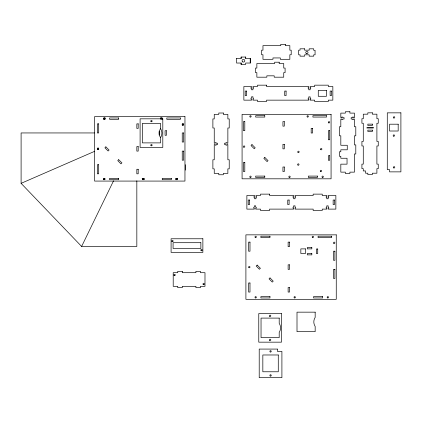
<?xml version="1.0" encoding="UTF-8"?>
<svg xmlns="http://www.w3.org/2000/svg" width="422" height="422" viewBox="0 0 422 422"><rect width="100%" height="100%" fill="white"/><g stroke="black" fill="none" stroke-linecap="round" stroke-linejoin="round"><path stroke-width="0.63" d="M94.491 132.946L21.1 132.946L21.1 183.343L81.62 246.453L113.539 180.832M21.1 183.343L94.639 151.319M236.584 58.405L241.157 58.405L241.12 57.044L245.72 57.044L245.72 58.405M245.657 57.044L245.657 58.405L250.278 58.405L250.278 63.036L245.657 63.036L245.694 64.402L241.12 64.402L241.157 63.036L236.584 63.036L236.615 58.405M160.307 117.965L162.259 117.965L162.259 119.326M103.422 178.348L104.783 178.348L104.783 179.709L103.422 179.709M142.145 178.348L144.097 178.348L144.097 179.709L142.736 179.709L142.736 178.348M81.62 246.453L136.833 246.453L136.833 180.843M250.246 58.405L250.246 63.036M241.157 57.044L241.157 58.405M241.12 63.036L241.12 64.402M185.3 164.691L185.3 170.14M183.596 125.228L183.596 123.868L182.235 123.868L182.235 125.228M160.893 117.965L160.893 119.326M160.534 128.589L160.534 123.366L142.372 123.366L142.372 142.889L160.534 142.889L160.534 137.667A8.25 8.25 0 0 0 160.534 128.589A8.25 8.25 0 0 0 160.534 137.667M159.168 131.189L159.168 135.066M161.236 119.236A0.68 0.68 0 0 1 161.056 118.207A0.68 0.68 0 0 1 162.095 118.207A0.68 0.68 0 0 1 161.916 119.236M105.875 146.84L104.909 147.805L108.122 151.013L109.087 150.053L105.875 146.84M118.714 159.685L117.754 160.645L120.966 163.857L121.926 162.892L118.714 159.685M251.987 144.582L251.021 145.543L254.234 148.755L255.194 147.79L251.987 144.582M264.826 157.422L263.861 158.387L267.073 161.594L268.039 160.634L264.826 157.422M257.172 265.095L256.207 266.055L259.419 269.268L260.379 268.302L257.172 265.095M270.011 277.934L269.051 278.9L272.259 282.107L273.224 281.147L270.011 277.934M285.304 44.321L280.762 44.321L280.762 45.634L262.964 45.634L262.964 50.176L261.603 50.176L261.603 54.739L262.964 54.739L262.964 59.302L272.955 59.302L272.955 57.941L280.308 57.941L280.308 59.302L289.845 59.302L289.845 54.739L291.206 54.739L291.206 50.176L289.845 50.176L289.845 45.634L285.304 45.634L285.304 44.321M304.605 48.815L300.042 48.815L300.042 50.176L298.681 50.176L298.681 54.807L300.042 54.807L300.042 56.168L304.605 56.168L304.605 54.807L309.168 54.807L309.168 56.168L313.71 56.168L313.71 54.828L315.07 54.828L315.07 50.287L313.71 50.287L313.71 48.815L309.168 48.815L309.168 50.176L304.605 50.176L304.605 48.815M279.195 62.208L274.659 62.208L274.659 63.527L256.861 63.527L256.861 68.063L255.495 68.063L255.495 72.626L256.861 72.626L256.861 77.189L266.846 77.189L266.846 75.828L274.205 75.828L274.205 77.189L283.737 77.189L283.737 72.626L285.098 72.626L285.098 68.063L283.737 68.063L283.737 63.527L279.195 63.527L279.195 62.208M266.562 85.165L257.478 85.165L257.478 86.526L252.936 86.526L252.936 87.433L253.527 87.433L253.527 88.43L252.936 88.43L252.936 89.796L251.575 89.796L251.575 88.43L250.984 88.43L250.984 87.433L251.575 87.433L251.575 86.526L243.858 86.526L243.858 100.146L251.575 100.146L251.575 99.149L250.984 99.149L250.984 98.147L251.575 98.147L251.575 96.786L252.936 96.786L252.936 98.147L253.527 98.147L253.527 99.239L252.936 99.239L252.936 100.146L257.478 100.146L257.478 101.507L266.562 101.507L266.562 100.146L308.783 100.146L308.783 99.239L308.192 99.239L308.192 98.242L308.783 98.242L308.783 96.875L310.144 96.875L310.144 98.242L310.734 98.242L310.734 99.239L310.144 99.239L310.144 100.146L314.685 100.146L314.685 101.507L328.305 101.507L328.305 100.146L332.847 100.146L332.847 86.526L328.305 86.526L328.305 85.165L314.685 85.165L314.685 86.526L310.144 86.526L310.144 87.433L310.734 87.433L310.734 88.43L310.144 88.43L310.144 89.796L308.783 89.796L308.783 88.43L308.192 88.43L308.192 87.433L308.783 87.433L308.783 86.526L266.562 86.526L266.562 85.165M326.443 90.387L318.272 90.387L318.272 96.29L326.443 96.29L326.443 90.387M246.58 91.068L245.219 91.068L245.219 95.604L246.58 95.604L246.58 91.068M286.084 91.068L284.718 91.068L284.718 95.604L286.084 95.604L286.084 91.068M331.486 91.068L330.125 91.068L330.125 95.604L331.486 95.604L331.486 91.068M349.896 111.751L345.354 111.751L345.354 113.112L340.818 113.112L340.818 117.654L341.725 117.654L341.725 117.063L342.722 117.063L342.722 117.654L344.083 117.654L344.083 119.015L342.722 119.015L342.722 119.605L341.725 119.605L341.725 119.015L340.818 119.015L340.818 126.732L339.452 126.732L339.452 135.815L340.818 135.815L340.818 145.263L347.264 145.263L347.264 149.805L340.818 149.805L340.818 151.756L339.452 151.756L339.452 156.298L340.818 156.298L340.818 158.25L347.037 158.25L347.037 164.153L340.818 164.153L340.818 172.134L345.354 172.134L345.354 173.5L349.896 173.5L349.896 172.134L354.438 172.134L354.438 153.977L355.799 153.977L355.799 144.894L354.438 144.894L354.438 135.815L355.799 135.815L355.799 126.732L354.438 126.732L354.438 119.015L353.531 119.015L353.531 119.605L352.528 119.605L352.528 119.015L351.167 119.015L351.167 117.654L352.528 117.654L352.528 117.063L353.531 117.063L353.531 117.654L354.438 117.654L354.438 113.112L349.896 113.112L349.896 111.751M372.357 112.822L367.82 112.822L367.82 114.183L363.279 114.183L363.279 118.724L361.918 118.724L361.918 123.261L363.279 123.261L363.279 141.423L361.918 141.423L361.918 145.965L363.279 145.965L363.279 164.126L361.918 164.126L361.918 168.663L363.279 168.663L363.279 170.936L365.547 170.936L365.547 173.205L367.82 173.205L367.82 174.566L372.357 174.566L372.357 173.205L376.899 173.205L376.899 168.663L378.26 168.663L378.26 164.126L376.899 164.126L376.899 145.965L378.26 145.965L378.26 141.423L376.899 141.423L376.899 123.261L378.26 123.261L378.26 118.724L376.899 118.724L376.899 114.183L372.357 114.183L372.357 112.822M400.9 112.848L387.28 112.848L387.28 169.602L389.548 169.602L389.548 171.87L400.9 171.87L400.9 112.848M223.322 113.017L218.781 113.017L218.781 114.378L214.244 114.378L214.244 118.92L212.883 118.92L212.883 127.998L214.244 127.998L214.244 143.206L215.151 143.206L215.151 142.615L216.148 142.615L216.148 143.206L217.509 143.206L217.509 144.572L216.148 144.572L216.148 145.157L215.151 145.157L215.151 144.572L214.244 144.572L214.244 159.78L212.883 159.78L212.883 168.858L214.244 168.858L214.244 173.4L218.781 173.4L218.781 174.761L223.322 174.761L223.322 173.4L227.864 173.4L227.864 168.858L229.225 168.858L229.225 159.78L227.864 159.78L227.864 144.572L226.957 144.572L226.957 145.157L225.955 145.157L225.955 144.572L224.594 144.572L224.594 143.206L225.955 143.206L225.955 142.615L226.957 142.615L226.957 143.206L227.864 143.206L227.864 127.998L229.225 127.998L229.225 118.92L227.864 118.92L227.864 114.378L223.322 114.378L223.322 113.017M331.07 114.341L242.08 114.341L242.08 178.812L331.07 178.812L331.07 114.341M264.779 115.702L255.7 115.702L255.7 117.068L264.779 117.068L264.779 115.702M326.528 115.702L312.908 115.702L312.908 117.068L326.528 117.068L326.528 115.702M184.957 116.599L94.607 116.599L94.607 181.075L184.957 181.075L184.957 116.599M105.052 117.965L103.685 117.965L103.685 119.326L105.052 119.326L105.052 117.965M118.672 117.965L109.588 117.965L109.588 119.326L118.672 119.326L118.672 117.965M180.421 117.965L166.795 117.965L166.795 119.326L180.421 119.326L180.421 117.965M162.802 118.825L140.099 118.825L140.099 147.431L162.802 147.431L162.802 118.825M244.802 121.605L243.441 121.605L243.441 130.688L244.802 130.688L244.802 121.605M284.301 121.605L282.94 121.605L282.94 126.146L284.301 126.146L284.301 121.605M98.695 123.868L97.329 123.868L97.329 132.946L98.695 132.946L98.695 123.868M138.194 123.868L136.833 123.868L136.833 128.404L138.194 128.404L138.194 123.868M372.404 124.126L367.842 124.126L367.842 125.487L372.404 125.487L372.404 124.126M398.178 124.195L389.548 124.195L389.548 131.01L398.178 131.01L398.178 124.195M373.27 127.576L366.913 127.576L366.913 128.03L373.27 128.03L373.27 127.576M312.544 128.372L311.183 128.372L311.183 133.004L312.544 133.004L312.544 128.372M372.404 130.118L367.842 130.118L367.842 131.479L372.404 131.479L372.404 130.118M166.437 130.746L165.071 130.746L165.071 135.283L166.437 135.283L166.437 130.746M329.709 130.688L328.342 130.688L328.342 139.766L329.709 139.766L329.709 130.688M183.596 132.946L182.235 132.946L182.235 142.024L183.596 142.024L183.596 132.946M284.301 144.308L282.94 144.308L282.94 148.85L284.301 148.85L284.301 144.308M138.194 146.566L136.833 146.566L136.833 151.108L138.194 151.108L138.194 146.566M98.695 148.154L97.329 148.154L97.329 149.52L98.695 149.52L98.695 148.154M183.596 151.108L182.235 151.108L182.235 160.186L183.596 160.186L183.596 151.108M329.709 155.713L328.342 155.713L328.342 160.255L329.709 160.255L329.709 155.713M244.802 162.47L243.441 162.47L243.441 171.548L244.802 171.548L244.802 162.47M98.695 164.728L97.329 164.728L97.329 173.811L98.695 173.811L98.695 164.728M284.301 167.012L282.94 167.012L282.94 171.548L284.301 171.548L284.301 167.012M138.194 169.269L136.833 169.269L136.833 173.811L138.194 173.811L138.194 169.269M264.779 176.09L255.7 176.09L255.7 177.451L264.779 177.451L264.779 176.09M317.449 176.09L308.366 176.09L308.366 177.451L317.449 177.451L317.449 176.09M118.672 178.348L109.588 178.348L109.588 179.709L118.672 179.709L118.672 178.348M171.337 178.348L162.259 178.348L162.259 179.709L171.337 179.709L171.337 178.348M177.24 178.348L175.879 178.348L175.879 179.709L177.24 179.709L177.24 178.348M269.579 194.131L260.495 194.131L260.495 195.492L255.959 195.492L255.959 196.399L256.544 196.399L256.544 197.401L255.959 197.401L255.959 198.762L254.593 198.762L254.593 197.401L254.002 197.401L254.002 196.399L254.593 196.399L254.593 195.492L246.875 195.492L246.875 209.112L254.329 209.112L254.329 208.204L253.738 208.204L253.738 207.207L254.329 207.207L254.329 205.846L255.69 205.846L255.69 207.207L256.281 207.207L256.281 208.204L255.69 208.204L255.69 209.112L260.495 209.112L260.495 210.478L269.579 210.478L269.579 209.112L293.643 209.112L293.643 208.204L293.053 208.204L293.053 207.207L293.643 207.207L293.643 205.846L295.004 205.846L295.004 207.207L295.595 207.207L295.595 208.204L295.004 208.204L295.004 209.112L313.166 209.112L313.166 210.478L322.244 210.478L322.244 209.112L326.786 209.112L326.786 208.204L326.195 208.204L326.195 207.207L326.786 207.207L326.786 205.846L328.147 205.846L328.147 207.207L328.738 207.207L328.738 208.204L328.147 208.204L328.147 209.112L335.865 209.112L335.865 195.492L328.147 195.492L328.147 196.399L328.738 196.399L328.738 197.401L328.147 197.401L328.147 198.762L326.786 198.762L326.786 197.401L326.195 197.401L326.195 196.399L326.786 196.399L326.786 195.492L322.244 195.492L322.244 194.131L313.166 194.131L313.166 195.492L295.004 195.492L295.004 196.399L295.595 196.399L295.595 197.401L295.004 197.401L295.004 198.762L293.643 198.762L293.643 197.401L293.053 197.401L293.053 196.399L293.643 196.399L293.643 195.492L269.579 195.492L269.579 194.131M249.602 200.033L248.236 200.033L248.236 204.575L249.602 204.575L249.602 200.033M289.102 200.033L287.741 200.033L287.741 204.575L289.102 204.575L289.102 200.033M334.504 200.033L333.143 200.033L333.143 204.575L334.504 204.575L334.504 200.033M336.255 234.854L245.905 234.854L245.905 299.325L336.255 299.325L336.255 234.854M269.964 236.214L260.886 236.214L260.886 237.581L269.964 237.581L269.964 236.214M331.713 236.214L318.093 236.214L318.093 237.581L331.713 237.581L331.713 236.214M202.871 238.773L171.089 238.773L171.089 252.393L202.871 252.393L202.871 238.773M249.988 242.117L248.627 242.117L248.627 251.201L249.988 251.201L249.988 242.117M289.492 242.117L288.126 242.117L288.126 246.659L289.492 246.659L289.492 242.117M200.872 242.703L173.083 242.703L173.083 248.468L200.872 248.468L200.872 242.703M311.826 247.524L307.29 247.524L307.29 248.885L311.826 248.885L311.826 247.524M305.47 248.885L300.839 248.885L300.839 253.517L305.47 253.517L305.47 248.885M317.729 248.996L316.368 248.996L316.368 253.538L317.729 253.538L317.729 248.996M334.894 251.201L333.528 251.201L333.528 260.279L334.894 260.279L334.894 251.201M311.826 253.517L307.29 253.517L307.29 254.877L311.826 254.877L311.826 253.517M289.492 264.821L288.126 264.821L288.126 269.363L289.492 269.363L289.492 264.821M334.894 269.363L333.528 269.363L333.528 278.441L334.894 278.441L334.894 269.363M182.288 271.335L177.746 271.335L177.746 272.696L173.205 272.696L173.205 286.316L177.746 286.316L177.746 287.677L182.288 287.677L182.288 286.316L195.908 286.316L195.908 287.677L200.45 287.677L200.45 286.316L204.987 286.316L204.987 272.696L200.45 272.696L200.45 271.335L195.908 271.335L195.908 272.696L182.288 272.696L182.288 271.335M249.988 282.983L248.627 282.983L248.627 292.061L249.988 292.061L249.988 282.983M289.492 287.519L288.126 287.519L288.126 292.061L289.492 292.061L289.492 287.519M269.964 296.603L260.886 296.603L260.886 297.964L269.964 297.964L269.964 296.603M322.635 296.603L313.551 296.603L313.551 297.964L322.635 297.964L322.635 296.603M315.165 312.159L297.004 312.159L297.004 331.681L315.165 331.681L315.165 326.459A8.25 8.25 0 0 1 315.165 317.381L315.165 312.159M281.474 313.562L258.77 313.562L258.77 342.163L281.474 342.163L281.474 313.562M279.2 318.098L261.039 318.098L261.039 337.621L279.2 337.621L279.2 332.404A8.25 8.25 0 0 0 279.2 323.321L279.2 318.098M277.365 349.078L259.208 349.078L259.208 377.679L281.907 377.679L281.907 351.394L277.365 351.347L277.365 349.078M278.277 354.981L262.837 354.981L262.837 371.777L278.277 371.777L278.277 354.981M242.75 61.902A1.361 1.361 0 0 0 244.792 60.721A1.361 1.361 0 0 0 242.75 59.544A1.361 1.361 0 0 0 242.75 61.902M306.309 53.541A1.134 1.134 0 0 0 308.007 52.56A1.134 1.134 0 0 0 306.309 51.574A1.134 1.134 0 0 0 306.309 53.541M393.747 117.975A0.68 0.68 0 0 0 394.77 117.385A0.68 0.68 0 0 0 393.747 116.799A0.68 0.68 0 0 0 393.747 117.975M393.52 136.137A0.68 0.68 0 0 0 394.544 135.546A0.68 0.68 0 0 0 393.52 134.956A0.68 0.68 0 0 0 393.52 136.137M393.747 167.919A0.68 0.68 0 0 0 394.77 167.328A0.68 0.68 0 0 0 393.747 166.737A0.68 0.68 0 0 0 393.747 167.919M201.167 250.715A0.68 0.68 0 0 0 202.191 250.125A0.68 0.68 0 0 0 201.167 249.534A0.68 0.68 0 0 0 201.167 250.715M172.107 241.632A0.68 0.68 0 0 0 173.131 241.046A0.68 0.68 0 0 0 172.107 240.456A0.68 0.68 0 0 0 172.107 241.632M174.228 275.555A0.68 0.68 0 0 0 175.251 274.965A0.68 0.68 0 0 0 174.228 274.374A0.68 0.68 0 0 0 174.228 275.555M203.288 284.634A0.68 0.68 0 0 0 204.306 284.048A0.68 0.68 0 0 0 203.288 283.457A0.68 0.68 0 0 0 203.288 284.634M270.217 351.937A0.68 0.68 0 0 0 271.24 351.347A0.68 0.68 0 0 0 270.217 350.756A0.68 0.68 0 0 0 270.217 351.937M270.217 376.002A0.68 0.68 0 0 0 271.24 375.411A0.68 0.68 0 0 0 270.217 374.82A0.68 0.68 0 0 0 270.217 376.002M269.779 316.421A0.68 0.68 0 0 0 270.803 315.83A0.68 0.68 0 0 0 269.779 315.239A0.68 0.68 0 0 0 269.779 316.421M269.637 340.375A0.68 0.68 0 0 0 270.776 340.069A0.68 0.68 0 0 0 269.943 339.235A0.68 0.68 0 0 0 269.637 340.375M248.969 267.68A0.68 0.68 0 0 0 249.988 267.089A0.68 0.68 0 0 0 248.969 266.498A0.68 0.68 0 0 0 248.969 267.68M255.183 237.38A0.68 0.68 0 0 0 256.323 237.074A0.68 0.68 0 0 0 255.489 236.241A0.68 0.68 0 0 0 255.183 237.38M312.533 237.486A0.68 0.68 0 0 0 313.551 236.895A0.68 0.68 0 0 0 312.533 236.309A0.68 0.68 0 0 0 312.533 237.486M333.871 243.388A0.68 0.68 0 0 0 334.894 242.798A0.68 0.68 0 0 0 333.871 242.212A0.68 0.68 0 0 0 333.871 243.388M327.514 297.874A0.68 0.68 0 0 0 328.538 297.283A0.68 0.68 0 0 0 327.514 296.692A0.68 0.68 0 0 0 327.514 297.874M294.371 297.874A0.68 0.68 0 0 0 295.389 297.283A0.68 0.68 0 0 0 294.371 296.692A0.68 0.68 0 0 0 294.371 297.874M255.326 297.874A0.68 0.68 0 0 0 256.344 297.283A0.68 0.68 0 0 0 255.326 296.692A0.68 0.68 0 0 0 255.326 297.874M320.462 171.453A0.686 0.686 0 0 0 321.606 171.142A0.686 0.686 0 0 0 320.767 170.303A0.686 0.686 0 0 0 320.462 171.453M297.985 165.097A0.686 0.686 0 0 0 299.019 164.506A0.686 0.686 0 0 0 297.995 163.91A0.686 0.686 0 0 0 297.985 165.097M297.985 152.337A0.686 0.686 0 0 0 299.129 152.031A0.686 0.686 0 0 0 298.291 151.192A0.686 0.686 0 0 0 297.985 152.337M320.731 149.615A0.686 0.686 0 0 0 321.88 149.304A0.686 0.686 0 0 0 321.036 148.465A0.686 0.686 0 0 0 320.731 149.615M250.14 177.361A0.68 0.68 0 0 0 251.159 176.771A0.68 0.68 0 0 0 250.14 176.18A0.68 0.68 0 0 0 250.14 177.361M243.784 147.167A0.68 0.68 0 0 0 244.802 146.576A0.68 0.68 0 0 0 243.784 145.986A0.68 0.68 0 0 0 243.784 147.167M250.14 116.973A0.68 0.68 0 0 0 251.159 116.388A0.68 0.68 0 0 0 250.14 115.797A0.68 0.68 0 0 0 250.14 116.973M307.348 116.973A0.68 0.68 0 0 0 308.366 116.388A0.68 0.68 0 0 0 307.348 115.797A0.68 0.68 0 0 0 307.348 116.973M328.685 122.876A0.68 0.68 0 0 0 329.709 122.285A0.68 0.68 0 0 0 328.685 121.7A0.68 0.68 0 0 0 328.685 122.876M322.329 177.361A0.68 0.68 0 0 0 323.352 176.771A0.68 0.68 0 0 0 322.329 176.18A0.68 0.68 0 0 0 322.329 177.361M289.186 177.361A0.68 0.68 0 0 0 290.204 176.771A0.68 0.68 0 0 0 289.186 176.18A0.68 0.68 0 0 0 289.186 177.361M151.113 121.684A0.68 0.68 0 0 0 152.131 121.098A0.68 0.68 0 0 0 151.113 120.507A0.68 0.68 0 0 0 151.113 121.684M151.113 145.748A0.68 0.68 0 0 0 152.131 145.157A0.68 0.68 0 0 0 151.113 144.572A0.68 0.68 0 0 0 151.113 145.748M97.672 149.425A0.68 0.68 0 0 0 98.695 148.839A0.68 0.68 0 0 0 97.672 148.249A0.68 0.68 0 0 0 97.672 149.425M104.028 119.236A0.68 0.68 0 0 0 105.052 118.645A0.68 0.68 0 0 0 104.028 118.055A0.68 0.68 0 0 0 104.028 119.236M182.573 125.139A0.68 0.68 0 0 0 183.596 124.548A0.68 0.68 0 0 0 182.573 123.957A0.68 0.68 0 0 0 182.573 125.139M176.217 179.619A0.68 0.68 0 0 0 177.24 179.028A0.68 0.68 0 0 0 176.217 178.443A0.68 0.68 0 0 0 176.217 179.619M143.074 179.619A0.68 0.68 0 0 0 144.097 179.028A0.68 0.68 0 0 0 143.074 178.443A0.68 0.68 0 0 0 143.074 179.619M104.028 179.619A0.68 0.68 0 0 0 105.052 179.028A0.68 0.68 0 0 0 104.028 178.443A0.68 0.68 0 0 0 104.028 179.619"/></g></svg>
